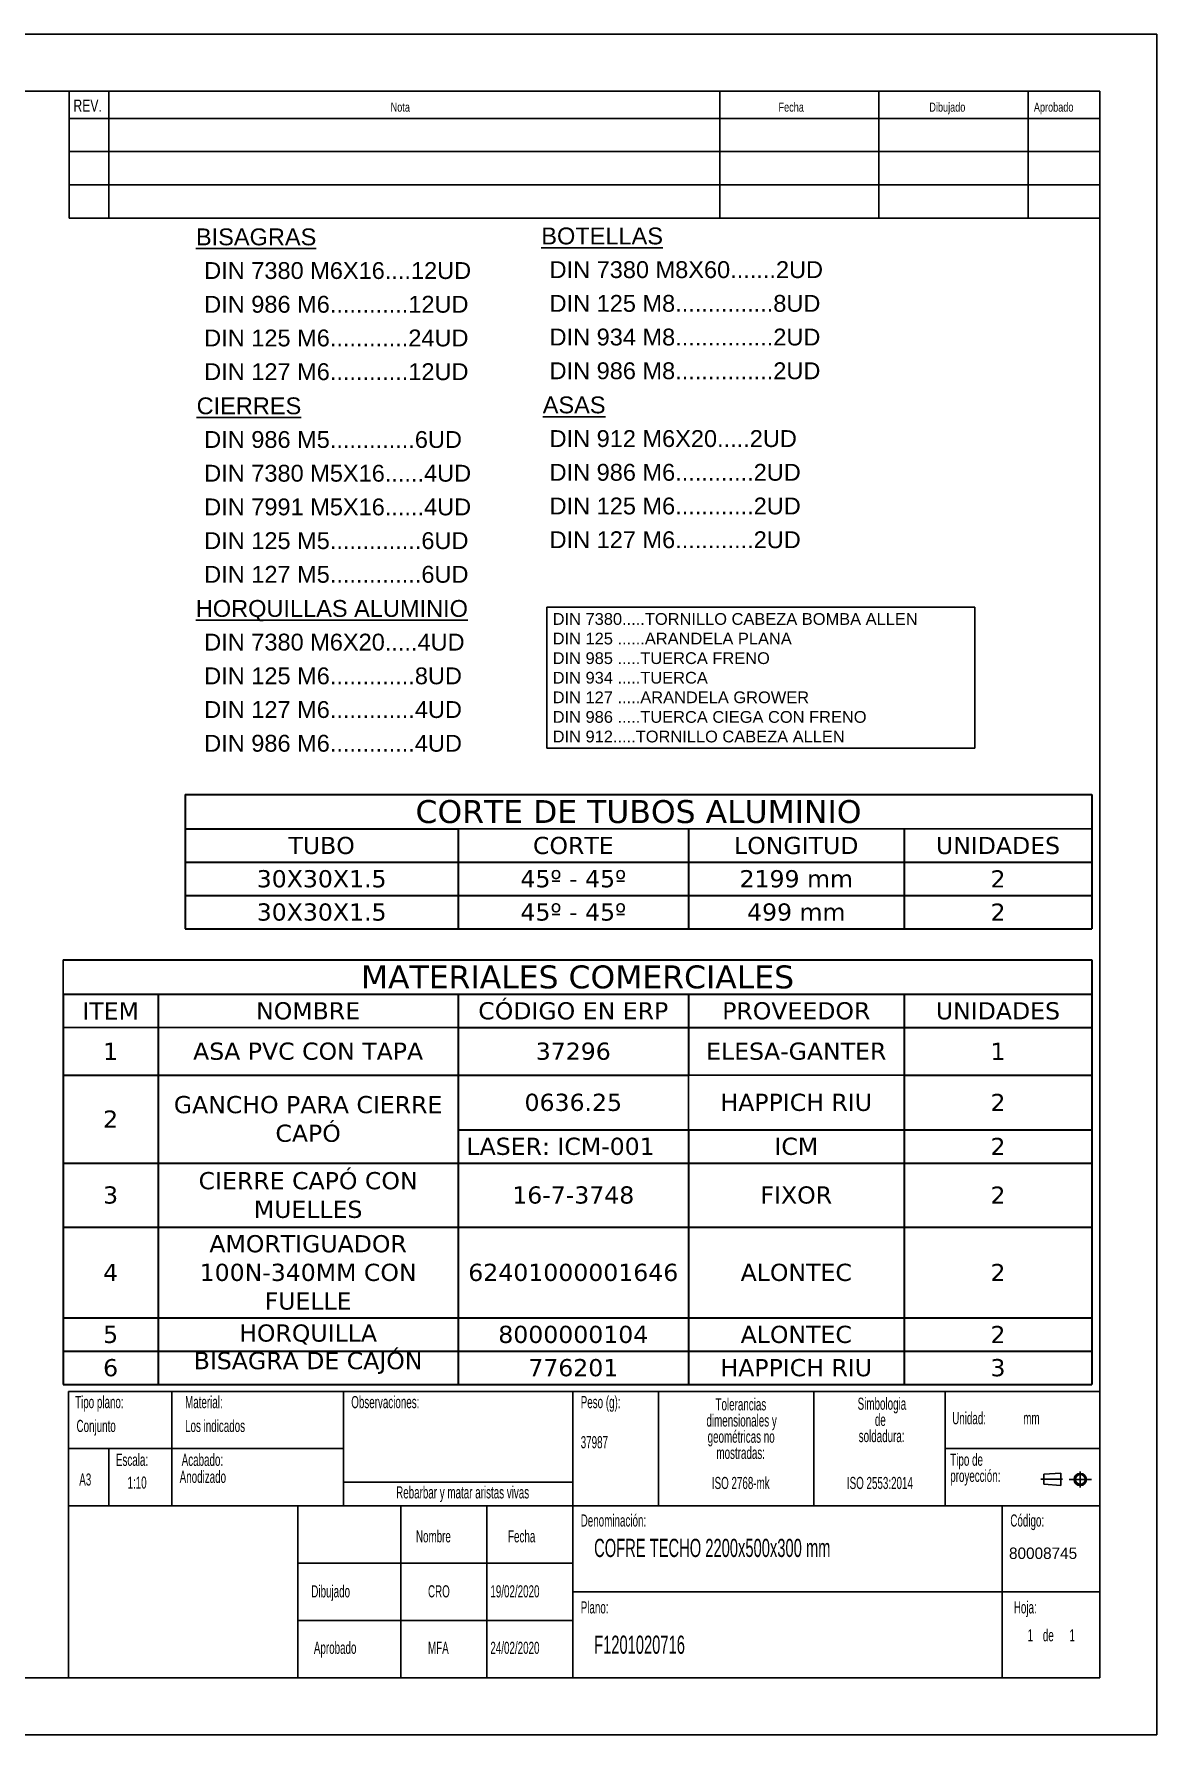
# Model space of a CAD drawing. Extents: x 0 to 7419, y -673 to 3042.
# Drawn here: x 2240 to 4200, y 0 to 2970 of the extents above; entities that cross this region are included whole.
import ezdxf

# ---------------------------------------------------------------- set-up
doc = ezdxf.new("R2010")
doc.units = 0
doc.header["$LTSCALE"] = 10
doc.linetypes.add('CENTERX2', pattern=[20.32, 12.7, -2.54, 2.54, -2.54])
doc.layers.get('0').update_dxf_attribs({"linetype": 'CONTINUOUS'})
doc.layers.add('FORMATO', color=7, linetype='CONTINUOUS')
doc.layers.add('SLD-0', color=179, linetype='CONTINUOUS')
doc.styles.add('MtXpl_Helvetica', font='')
doc.styles.add('SLDTEXTSTYLE0', font='TXT', dxfattribs={"width": 0.605})
doc.styles.add('SLDTEXTSTYLE1', font='TXT', dxfattribs={"width": 0.75})
doc.styles.get('MtXpl_Helvetica').set_extended_font_data('Helvetica')

# ---------------------------------------------------------------- blocks, each defined once
blk = doc.blocks.new('BLOQUE3')
at = {"color": 7, "linetype": 'CENTERX2'}
for p, q in [((4005.2, 1288.5), (4005.2, 1311.9)), ((3979.2, 1300.6), (3948, 1300.6)), ((3988.8, 1300.2), (4021.6, 1300.2))]:
    blk.add_line(p, q, dxfattribs=at)
at = {"color": 7, "linetype": 'Continuous'}
for p, q in [((3976.8, 1309.5), (3952.3, 1307.7)), ((3952.3, 1307.7), (3952.3, 1293.4)), ((3976.8, 1291.6), (3952.3, 1293.4)), ((3976.8, 1309.5), (3976.8, 1291.6))]:
    blk.add_line(p, q, dxfattribs=at)
for radius in [8.92, 7.13]:
    blk.add_circle((4005.2, 1300.2), radius, dxfattribs=at)
blk = doc.blocks.new('SW_NOTE_0')
at = {"layer": 'SLD-0', "color": 0, "attachment_point": 2, "style": 'SLDTEXTSTYLE0'}
for s, insert, char_height in [('dimensionales y', (75.4, -0.9), 21.167), ('Tolerancias', (74.1, 27.3), 21.167), ('geométricas no', (74.6, -29.2), 21.167), ('mostradas:', (73.8, -57.4), 21.17)]:
    blk.add_mtext(s, dxfattribs=dict(at, insert=insert, char_height=char_height))
blk = doc.blocks.new('SW_NOTE_0_1')
at = {"layer": 'SLD-0', "color": 0, "attachment_point": 1, "style": 'SLDTEXTSTYLE0'}
for s, insert, char_height in [('Tipo de', (0, 27.3), 21.17), ('proyección:', (0, -0.9), 21.167)]:
    blk.add_mtext(s, dxfattribs=dict(at, insert=insert, char_height=char_height))
blk = doc.blocks.new('SW_NOTE_0_2')
at = {"layer": 'SLD-0', "color": 0, "char_height": 21.17, "attachment_point": 2, "style": 'SLDTEXTSTYLE0'}
for s, insert in [('Simbologia', (71.1, 27.3)), ('de', (68.4, -0.9)), ('soldadura:', (70.6, -29.2))]:
    blk.add_mtext(s, dxfattribs=dict(at, insert=insert))
blk = doc.blocks.new('*T45')
at = {"color": 0, "lineweight": 30, "transparency": 16777216}
for p, q in [((0, 0), (1796, 0)), ((1796, 0), (1796, -741.4)), ((0, -60.1), (1796, -60.1)), ((0, -60.1), (0, -741.4)), ((165.7, -60.1), (165.7, -741.4)), ((689.6, -60.1), (689.6, -741.4)), ((1091.6, -60.1), (1091.6, -201.2)), ((1468.1, -60.1), (1468.1, -741.4)), ((689.6, -118.2), (1796, -118.2)), ((0, -201.2), (1091.6, -201.2)), ((1468.1, -201.2), (1796, -201.2)), ((689.6, -296.8), (1796, -296.8)), ((1091.6, -296.8), (1091.6, -741.4)), ((0, -354.9), (1796, -354.9)), ((0, -466.6), (1796, -466.6)), ((0, -625.1), (1796, -625.1)), ((0, -683.2), (1796, -683.2)), ((0, -741.4), (1796, -741.4))]:
    blk.add_line(p, q, dxfattribs=at)
at = {"color": 0, "linetype": 'ByBlock', "lineweight": -2, "transparency": 16777216}
for p, q in [((0, 0), (0, -60.1)), ((0, -118.2), (689.6, -118.2)), ((1091.6, -201.2), (1468.1, -201.2)), ((1091.6, -201.2), (1091.6, -296.8))]:
    blk.add_line(p, q, dxfattribs=at)
at = {"color": 0, "transparency": 16777216}
for s, insert, char_height, width, attachment_point in [('{\\fVerdana|b0|i0|c0|p34;MATERIALES COMERCIALES}', (898, -30.1), 40, 1792.961, 5), ('{\\fVerdana|b0|i0|c0|p34;ITEM}', (82.9, -89.2), 30, 162.73, 5), ('{\\fVerdana|b0|i0|c0|p34;NOMBRE}', (427.7, -89.2), 30, 520.911, 5), ('{\\fVerdana|b0|i0|c0|p34;CÓDIGO EN ERP}', (890.6, -89.2), 30, 398.983, 5), ('{\\fVerdana|b0|i0|c0|p34;PROVEEDOR}', (1279.9, -89.2), 30, 373.458, 5), ('{\\fVerdana|b0|i0|c0|p34;UNIDADES}', (1632, -89.2), 30, 324.877, 5), ('{\\fVerdana|b0|i0|c0|p34;1}', (82.9, -159.7), 30, 162.73, 5), ('{\\fVerdana|b0|i0|c0|p34;ASA PVC CON TAPA}', (427.7, -159.7), 30, 520.911, 5), ('{\\fVerdana|b0|i0|c0|p34;37296', (890.6, -159.7), 30, 398.983, 5), ('{\\fVerdana|b0|i0|c0|p34;ELESA-GANTER}', (1279.9, -159.7), 30, 373.458, 5), ('{\\fVerdana|b0|i0|c0|p34;1', (1632, -159.7), 30, 324.877, 5), ('{\\fVerdana|b0|i0|c0|p34;GANCHO PARA CIERRE CAPÓ}', (427.7, -278), 30, 520.911, 5), ('{\\fVerdana|b0|i0|c0|p34;\\C256;0636.25}', (890.6, -249), 30, 398.983, 5), ('{\\fVerdana|b0|i0|c0|p34;HAPPICH RIU}', (1279.9, -249), 30, 373.458, 5), ('{\\fVerdana|b0|i0|c0|p34;2', (1632, -249), 30, 324.877, 5), ('{\\fVerdana|b0|i0|c0|p34;2', (82.9, -278), 30, 162.73, 5), ('{\\fVerdana|b0|i0|c0|p34; LASER: ICM-001 }', (691.1, -325.8), 30, 398.983, 4), ('{\\fVerdana|b0|i0|c0|p34;ICM}', (1279.9, -325.8), 30, 373.458, 5), ('{\\fVerdana|b0|i0|c0|p34;2', (1632, -325.8), 30, 324.877, 5), ('{\\fVerdana|b0|i0|c0|p34;CIERRE CAPÓ CON MUELLES}', (427.7, -410.8), 30, 520.911, 5), ('{\\fVerdana|b0|i0|c0|p34;3', (82.9, -410.8), 30, 162.73, 5), ('{\\fVerdana|b0|i0|c0|p34;16-7-3748}', (890.6, -410.8), 30, 398.983, 5), ('{\\fVerdana|b0|i0|c0|p34;FIXOR}', (1279.9, -410.8), 30, 373.458, 5), ('{\\fVerdana|b0|i0|c0|p34;2', (1632, -410.8), 30, 324.877, 5), ('{\\fVerdana|b0|i0|c0|p34;AMORTIGUADOR 100N-340MM CON FUELLE}', (427.7, -545.9), 30, 520.911, 5), ('{\\fVerdana|b0|i0|c0|p34;4', (82.9, -545.9), 30, 162.73, 5), ('{\\fVerdana|b0|i0|c0|p34;62401000001646}', (890.6, -545.9), 30, 398.983, 5), ('{\\fVerdana|b0|i0|c0|p34;ALONTEC}', (1279.9, -545.9), 30, 373.458, 5), ('{\\fVerdana|b0|i0|c0|p34;2', (1632, -545.9), 30, 324.877, 5), ('{\\fVerdana|b0|i0|c0|p34;5', (82.9, -654.2), 30, 162.73, 5), ('{\\fVerdana|b0|i0|c0|p34;HORQUILLA}', (427.7, -654.2), 30, 520.911, 5), ('{\\fVerdana|b0|i0|c0|p34;8000000104}', (890.6, -654.2), 30, 398.983, 5), ('{\\fVerdana|b0|i0|c0|p34;ALONTEC}', (1279.9, -654.2), 30, 373.458, 5), ('{\\fVerdana|b0|i0|c0|p34;2', (1632, -654.2), 30, 324.877, 5), ('{\\fVerdana|b0|i0|c0|p34;BISAGRA DE CAJÓN}', (427.7, -684.7), 30, 520.911, 2), ('{\\fVerdana|b0|i0|c0|p34;6', (82.9, -712.3), 30, 162.73, 5), ('{\\fVerdana|b0|i0|c0|p34;776201', (890.6, -712.3), 30, 398.983, 5), ('{\\fVerdana|b0|i0|c0|p34;HAPPICH RIU}', (1279.9, -712.3), 30, 373.458, 5), ('{\\fVerdana|b0|i0|c0|p34;3', (1632, -712.3), 30, 324.877, 5)]:
    blk.add_mtext(s, dxfattribs=dict(at, insert=insert, char_height=char_height, width=width, attachment_point=attachment_point))
blk = doc.blocks.new('*T46')
at = {"color": 0, "lineweight": 30, "transparency": 16777216}
for p, q in [((0, 0), (1583.1, 0)), ((0, 0), (0, -234.5)), ((1583.1, 0), (1583.1, -234.5)), ((0, -60.1), (476.8, -60.1)), ((476.8, -60.1), (476.8, -234.5)), ((878.8, -60.1), (878.8, -234.5)), ((1255.3, -60.1), (1255.3, -234.5)), ((0, -118.2), (1583.1, -118.2)), ((0, -176.3), (1583.1, -176.3)), ((0, -234.5), (1583.1, -234.5))]:
    blk.add_line(p, q, dxfattribs=at)
at = {"color": 0, "linetype": 'ByBlock', "lineweight": -2, "transparency": 16777216}
blk.add_line((476.8, -60.1), (1583.1, -60.1), dxfattribs=at)
at = {"color": 0, "transparency": 16777216, "attachment_point": 5}
for s, insert, char_height, width in [('{\\fVerdana|b0|i0|c0|p34;CORTE DE TUBOS ALUMINIO}', (791.6, -30.1), 40, 1580.143), ('{\\fVerdana|b0|i0|c0|p34;TUBO}', (238.4, -89.2), 30, 473.824), ('{\\fVerdana|b0|i0|c0|p34;CORTE}', (677.8, -89.2), 30, 398.983), ('{\\fVerdana|b0|i0|c0|p34;LONGITUD}', (1067, -89.2), 30, 373.458), ('{\\fVerdana|b0|i0|c0|p34;UNIDADES}', (1419.2, -89.2), 30, 324.877), ('{\\fVerdana|b0|i0|c0|p34;30X30X1.5}', (238.4, -147.3), 30, 473.824), ('{\\fVerdana|b0|i0|c0|p34;45º - 45º}', (677.8, -147.3), 30, 398.983), ('{\\fVerdana|b0|i0|c0|p34;2199 mm}', (1067, -147.3), 30, 373.458), ('{\\fVerdana|b0|i0|c0|p34;2', (1419.2, -147.3), 30, 324.877), ('{\\fVerdana|b0|i0|c0|p34;30X30X1.5}', (238.4, -205.4), 30, 473.824), ('{\\fVerdana|b0|i0|c0|p34;45º - 45º}', (677.8, -205.4), 30, 398.983), ('{\\fVerdana|b0|i0|c0|p34;499 mm}', (1067, -205.4), 30, 373.458), ('{\\fVerdana|b0|i0|c0|p34;2', (1419.2, -205.4), 30, 324.877)]:
    blk.add_mtext(s, dxfattribs=dict(at, insert=insert, char_height=char_height, width=width))

msp = doc.modelspace()

# ---------------------------------------------------------------- linework, layer by layer
at = {"color": 7, "linetype": 'Continuous'}
for p, q in [((0, 2970), (4200, 2970)), ((4200, 2970), (4200, 0)), ((4100, 2870), (200, 2870)), ((4100, 100), (4100, 2870)), ((2300, 600), (4100, 600)), ((2300, 600), (2300, 100)), ((200, 100), (4100, 100)), ((75.3, 0), (4200, 0))]:
    msp.add_line(p, q, dxfattribs=at)
at = {"layer": 'FORMATO'}
for p, q in [((2300.9, 2870), (4100, 2870)), ((2300.9, 2870), (2300.9, 2648.7)), ((2370.3, 2870), (2370.3, 2648.7)), ((3436.6, 2870), (3436.6, 2648.7)), ((3714.6, 2870), (3714.6, 2648.7)), ((3975.1, 2870), (3975.1, 2648.7)), ((4100, 2870), (4100, 2648.7)), ((2300.9, 2822.7), (4100, 2822.7)), ((2300.9, 2764.7), (4100, 2764.7)), ((2300.9, 2706.7), (4100, 2706.7)), ((2300.9, 2648.7), (4100, 2648.7))]:
    msp.add_line(p, q, dxfattribs=at)
at = {"layer": 'SLD-0'}
for p, q in [((2480, 600), (2480, 400)), ((2780, 600), (2780, 400)), ((3180, 600), (3180, 400)), ((3330, 600), (3330, 400)), ((3600.8, 600), (3600.8, 400)), ((3830, 600), (3830, 400)), ((2300, 500), (2480, 500)), ((2370, 500), (2370, 400)), ((2480, 500), (2780, 500)), ((3830, 500), (4100, 500)), ((2780, 441.6), (3180, 441.6)), ((2300, 400), (4100, 400)), ((2700, 400), (2700, 100)), ((2880, 400), (2880, 100)), ((3030, 400), (3030, 100)), ((3180, 400), (3180, 100)), ((3930, 400), (3930, 100)), ((2700, 300), (3180, 300)), ((3180, 250), (3930, 250)), ((3930, 250), (4100, 250)), ((2700, 200), (3180, 200))]:
    msp.add_line(p, q, dxfattribs=at)

# ---------------------------------------------------------------- block references
for name, p in [('*T46', (2503.3, 1642.1)), ('*T45', (2290.4, 1353.4))]:
    msp.add_blockref(name, p)
at = {"color": 7, "linetype": 'Continuous', "xscale": 1.2, "yscale": 1.2, "zscale": 1.2}
msp.add_blockref('BLOQUE3', (-740.1, -1114.1), dxfattribs=at)
at = {"layer": 'SLD-0'}
for name, p in [('SW_NOTE_0', (3399.5, 560.6)), ('SW_NOTE_0_2', (3648.7, 561.7)), ('SW_NOTE_0_1', (3839.1, 463.9))]:
    msp.add_blockref(name, p, dxfattribs=at)

# ---------------------------------------------------------------- texts
at = {"style": 'MtXpl_Helvetica'}
for s, height, p in [('%%UBISAGRAS', 29.423, (2522.3, 2601.1)), ('%%UBOTELLAS', 29.423, (3125.2, 2602.7)), (' DIN 7380 M6X16....12UD', 29.423, (2525.3, 2542.3)), (' DIN 7380 M8X60.......2UD', 29.423, (3128.2, 2543.9)), (' DIN 986 M6............12UD', 29.423, (2525.3, 2483.4)), (' DIN 125 M8...............8UD', 29.423, (3128.2, 2485)), (' DIN 125 M6............24UD', 29.423, (2525.3, 2424.6)), (' DIN 934 M8...............2UD', 29.423, (3128.2, 2426.2)), (' DIN 127 M6............12UD', 29.423, (2525.3, 2365.7)), (' DIN 986 M8...............2UD', 29.423, (3128.2, 2367.3)), ('%%UCIERRES', 29.42, (2523.5, 2306.1)), ('%%UASAS', 29.42, (3127.7, 2307.7)), (' DIN 986 M5.............6UD', 29.423, (2525.3, 2247.3)), (' DIN 912 M6X20.....2UD', 29.423, (3128.2, 2248.9)), (' DIN 7380 M5X16......4UD', 29.423, (2525.3, 2188.4)), (' DIN 986 M6............2UD', 29.423, (3128.2, 2190)), (' DIN 7991 M5X16......4UD', 29.423, (2525.3, 2129.6)), (' DIN 125 M6............2UD', 29.423, (3128.2, 2131.2)), (' DIN 125 M5..............6UD', 29.423, (2525.3, 2070.7)), (' DIN 127 M6............2UD', 29.423, (3128.2, 2072.3)), (' DIN 127 M5..............6UD', 29.423, (2525.3, 2011.9)), ('%%UHORQUILLAS ALUMINIO', 29.423, (2522.1, 1952.3)), (' DIN 7380 M6X20.....4UD', 29.423, (2525.3, 1893.5)), (' DIN 125 M6.............8UD', 29.423, (2525.3, 1834.6)), (' DIN 127 M6.............4UD', 29.423, (2525.3, 1775.8)), (' DIN 986 M6.............4UD', 29.423, (2525.3, 1716.9))]:
    msp.add_text(s, height=height, dxfattribs=at).set_placement(p)
at = {"insert": (3145.1, 1958.9), "char_height": 20.52, "attachment_point": 1, "bg_fill": 16, "box_fill_scale": 1.5, "bg_fill_color": 256, "bg_fill_transparency": 0}
msp.add_mtext_dynamic_manual_height_columns('{\\fHelvetica|b0|i0|c0|p2;DIN 7380.....TORNILLO CABEZA BOMBA ALLEN\\PDIN 125 ......ARANDELA PLANA\\PDIN 985 .....TUERCA FRENO\\PDIN 934 .....TUERCA\\PDIN 127 .....ARANDELA GROWER\\PDIN 986 .....TUERCA CIEGA CON FRENO\\PDIN 912.....TORNILLO CABEZA ALLEN}', width=726.675, gutter_width=12.5, heights=[0], dxfattribs=at)
at = {"insert": (3941.7, 327.3), "char_height": 20, "attachment_point": 1}
msp.add_mtext_dynamic_manual_height_columns('80008745', width=152.29, gutter_width=175, heights=[0], dxfattribs=at)
at = {"layer": 'FORMATO', "attachment_point": 1, "style": 'SLDTEXTSTYLE1'}
for s, insert, char_height in [('REV.', (2308.4, 2855.5), 21.17), ('Nota', (2862.2, 2850.3), 15.88), ('Fecha', (3539.3, 2850.3), 15.88), ('Dibujado', (3802.6, 2850.3), 15.88), ('Aprobado', (3985.1, 2850.3), 15.88)]:
    msp.add_mtext(s, dxfattribs=dict(at, insert=insert, char_height=char_height))
at = {"layer": 'SLD-0', "style": 'SLDTEXTSTYLE0'}
for s, insert, char_height, attachment_point in [('Tipo plano:', (2311.3, 591.8), 21.167, 1), ('Material:', (2503.3, 591.8), 21.17, 1), ('Observaciones:', (2793.4, 591.8), 21.167, 1), ('Peso (g):', (3194, 591.8), 21.17, 1), ('Unidad:', (3842.5, 563.7), 21.17, 1), ('Conjunto', (2313.8, 550.2), 21.17, 1), ('Los indicados', (2503.3, 550.2), 21.167, 1), ('mm', (3966.6, 563.7), 21.17, 1), ('37987', (3194, 521.8), 21.17, 1), ('Escala:', (2382.6, 491), 21.17, 1), ('Acabado:', (2497.4, 491), 21.17, 1), ('A3', (2318.6, 456.7), 21.17, 1), ('1:10', (2402.9, 451.3), 21.17, 1), ('Anodizado', (2493.9, 461.3), 21.17, 1), ('ISO 2768-mk', (3473.4, 450.6), 21.167, 2), ('ISO 2553:2014', (3716.3, 450.6), 21.167, 2), ('Rebarbar y matar aristas vivas', (2987.9, 434.2), 21.167, 2), ('Denominación:', (3194, 385.1), 21.167, 1), ('Código:', (3944, 385.1), 21.17, 1), ('Nombre', (2906.4, 357.5), 21.17, 1), ('Fecha', (3067.1, 357.5), 21.17, 1), ('COFRE TECHO 2200x500x300 mm', (3217.4, 342.5), 31.75, 1), ('Dibujado', (2723.7, 261.4), 21.17, 1), ('CRO', (2927.4, 261.4), 21.17, 1), ('19/02/2020', (3036.3, 261.4), 21.17, 1), ('Plano:', (3194, 233.4), 21.17, 1), ('Hoja:', (3950.1, 233.4), 21.17, 1), ('1', (3974.1, 184.7), 21.2, 1), ('1', (3974.1, 184.7), 21.2, 1), ('de', (4000.8, 184.7), 21.17, 1), ('de', (4000.8, 184.7), 21.17, 1), ('1', (4047.3, 184.7), 21.2, 1), ('1', (4047.3, 184.7), 21.2, 1), ('Aprobado', (2728.2, 162.8), 21.17, 1), ('MFA', (2927.4, 162.8), 21.17, 1), ('24/02/2020', (3036.3, 162.8), 21.17, 1), ('F1201020716', (3217.4, 173.5), 31.75, 1)]:
    msp.add_mtext(s, dxfattribs=dict(at, insert=insert, char_height=char_height, attachment_point=attachment_point))

doc.saveas('drawing.dxf')
